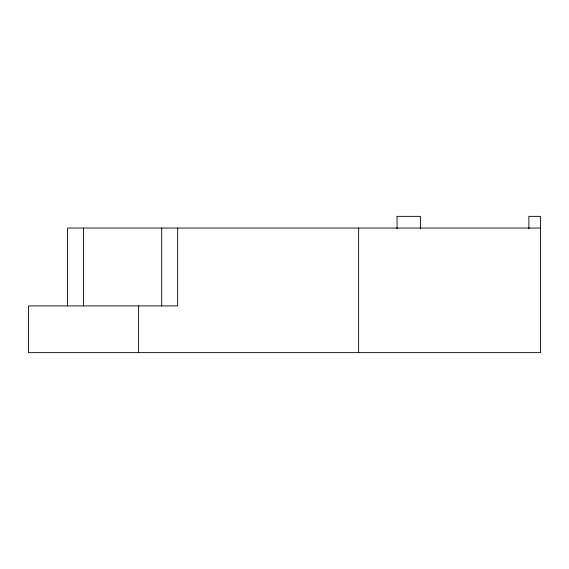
<?xml version="1.0" encoding="UTF-8"?>
<svg xmlns="http://www.w3.org/2000/svg" width="569" height="569" viewBox="0 0 569 569"><rect width="100%" height="100%" fill="white"/><g stroke="black" fill="none" stroke-linecap="round" stroke-linejoin="round"><path stroke-width="0.85" d="M540.55 228.041L67.547 228.041L67.547 305.916M528.871 228.766L528.871 216.362L540.55 216.362L540.55 352.638L28.45 352.638L28.45 305.916L177.677 305.916L177.677 228.041M420.399 228.766L420.399 216.362L397.041 216.362L397.041 228.766M358.655 228.041L358.655 352.638M161.703 228.041L161.703 305.916M138.58 305.916L138.58 352.638M83.515 228.041L83.515 305.916"/></g></svg>
